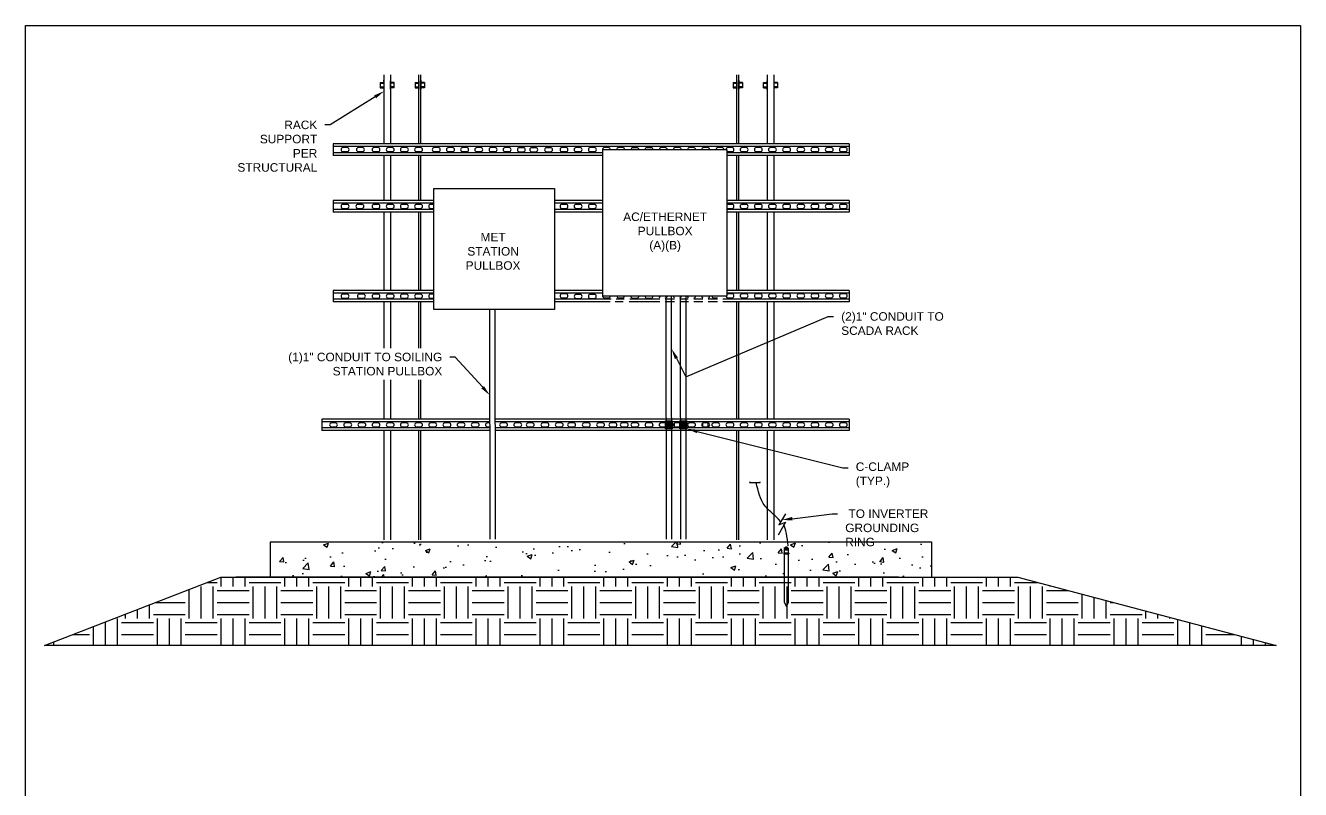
# Model space of a CAD drawing. Header units: feet. Extents: x -4 to 661, y -10 to 600.
# Drawn here: x 628.25 to 643.24, y 588.37 to 597.34 of the extents above; entities that cross this region are included whole.
import ezdxf
from ezdxf import colors
from ezdxf.entities.mleader import LeaderData, LeaderLine
from ezdxf.math import Vec2, Vec3

# ---------------------------------------------------------------- set-up
doc = ezdxf.new("R2010")
doc.units = ezdxf.units.FT
doc.header["$MEASUREMENT"] = 0
doc.set_wipeout_variables(frame=1)
doc.linetypes.add('HIDDEN', pattern=[0.375, 0.25, -0.125])
for name, color, linetype in [('9417_1-3$0$UNISTRUT', 94, 'Continuous'), ('ANNO-SYMBOL', 3, 'Continuous'), ('DETL-HDLN', 9, 'HIDDEN'), ('DETL-HTCH', 253, 'Continuous'), ('DETL-LTLN', 5, 'Continuous'), ('E-COND-RGS', 4, 'Continuous'), ('E-DETL', 7, 'Continuous'), ('E-POSTS', 4, 'Continuous'), ('EQUIPMENT_CON', 150, 'Continuous'), ('G-ANNO-TEXT', 1, 'Continuous'), ('I&C - EQUIPMENT', 4, 'Continuous')]:
    doc.layers.add(name, color=color, linetype=linetype)
doc.styles.add('NEI-A', font='arial.ttf')

msp = doc.modelspace()

# ---------------------------------------------------------------- hatches: boundary and pattern name
at = {"layer": 'E-COND-RGS'}
h = msp.add_hatch(dxfattribs=at)
h.set_pattern_fill('EARTH', color=256, scale=1.500001)
h.set_pattern_definition([(0, (-16.3745, 39.5491), (0.37500014, 0.37500014), [0.37500014, -0.37500014]), (0, (-16.3745, 39.68973), (0.37500014, 0.37500014), [0.37500014, -0.37500014]), (0, (-16.3745, 39.83035), (0.37500014, 0.37500014), [0.37500014, -0.37500014]), (90, (-16.32763, 39.87723), (-0.37500014, 0.37500014), [0.37500014, -0.37500014]), (90, (-16.187, 39.87723), (-0.37500014, 0.37500014), [0.37500014, -0.37500014]), (90, (-16.0464, 39.87723), (-0.37500014, 0.37500014), [0.37500014, -0.37500014])])
h.paths.add_polyline_path([(642.955, 590.062), (639.916, 590.862), (630.544, 590.864), (628.469, 590.062)])
at = {"layer": 'E-POSTS'}
h = msp.add_hatch(color=256, dxfattribs=at)
h.dxf.hatch_style = 1
h.paths.add_polyline_path([(637.22, 591.192, -0.548447), (637.171, 591.192, -1)])
at = {"layer": 'EQUIPMENT_CON'}
h = msp.add_hatch(color=1, dxfattribs=at)
h.dxf.hatch_style = 1
h.paths.add_polyline_path([(635.772, 592.7), (635.853, 592.7), (635.853, 592.606), (635.772, 592.606)])

# ---------------------------------------------------------------- linework, layer by layer
at = {"layer": '9417_1-3$0$UNISTRUT'}
for centre in [(635.588, 592.65), (635.922, 592.65)]:
    msp.add_arc(centre, 0.0391, 336.27, 23.73, dxfattribs=at)
at = {"layer": 'ANNO-SYMBOL'}
msp.add_line((631.124, 591.278), (631.124, 590.862), dxfattribs=at)
at = {"layer": 'DETL-HDLN', "color": 8, "linetype": 'Continuous', "ltscale": 0.5}
for points in [[(632.028, 595.91), (631.981, 595.91, 1), (631.981, 595.863), (632.028, 595.863, 1)], [(632.209, 595.91), (632.162, 595.91, 1), (632.162, 595.863), (632.209, 595.863, 1)], [(632.559, 595.91), (632.512, 595.91, 1), (632.512, 595.863), (632.559, 595.863, 1)], [(632.726, 595.91), (632.679, 595.91, 1), (632.679, 595.863), (632.726, 595.863, 1)], [(632.892, 595.91), (632.846, 595.91, 1), (632.846, 595.863), (632.892, 595.863, 1)], [(633.268, 595.91), (633.221, 595.91, 1), (633.221, 595.863), (633.268, 595.863, 1)], [(633.434, 595.91), (633.387, 595.91, 1), (633.387, 595.863), (633.434, 595.863, 1)], [(633.601, 595.91), (633.554, 595.91, 1), (633.554, 595.863), (633.601, 595.863, 1)], [(633.768, 595.91), (633.721, 595.91, 1), (633.721, 595.863), (633.768, 595.863, 1)], [(633.934, 595.91), (633.887, 595.91, 1), (633.887, 595.863), (633.934, 595.863, 1)], [(634.101, 595.909), (634.054, 595.909, 1), (634.054, 595.862), (634.101, 595.862, 1)], [(634.247, 595.909), (634.2, 595.909, 1), (634.2, 595.862), (634.247, 595.862, 1)], [(634.421, 595.909), (634.374, 595.909, 1), (634.374, 595.862), (634.421, 595.862, 1)], [(634.602, 595.91), (634.556, 595.91, 1), (634.556, 595.863), (634.602, 595.863, 1)], [(634.769, 595.91), (634.722, 595.91, 1), (634.722, 595.863), (634.769, 595.863, 1)], [(634.936, 595.91), (634.889, 595.91, 1), (634.889, 595.863), (634.936, 595.863, 1)], [(635.602, 595.909), (635.556, 595.909, 1), (635.556, 595.862), (635.602, 595.862, 1)], [(635.769, 595.91), (635.722, 595.91, 1), (635.722, 595.863), (635.769, 595.863, 1)], [(635.936, 595.91), (635.889, 595.91, 1), (635.889, 595.863), (635.936, 595.863, 1)], [(636.102, 595.91), (636.056, 595.91, 1), (636.056, 595.863), (636.102, 595.863, 1)], [(636.269, 595.91), (636.222, 595.91, 1), (636.222, 595.863), (636.269, 595.863, 1)], [(636.436, 595.91), (636.389, 595.91, 1), (636.389, 595.863), (636.436, 595.863, 1)], [(636.721, 595.91), (636.674, 595.91, 1), (636.674, 595.863), (636.721, 595.863, 1)], [(636.887, 595.91), (636.841, 595.91, 1), (636.841, 595.863), (636.887, 595.863, 1)], [(637.054, 595.91), (637.007, 595.91, 1), (637.007, 595.863), (637.054, 595.863, 1)], [(637.221, 595.91), (637.174, 595.91, 1), (637.174, 595.863), (637.221, 595.863, 1)], [(637.387, 595.91), (637.341, 595.91, 1), (637.341, 595.863), (637.387, 595.863, 1)], [(637.554, 595.91), (637.507, 595.91, 1), (637.507, 595.863), (637.554, 595.863, 1)], [(637.721, 595.91), (637.674, 595.91, 1), (637.674, 595.863), (637.721, 595.863, 1)], [(637.887, 595.91), (637.841, 595.91, 1), (637.841, 595.863), (637.887, 595.863, 1)], [(632.028, 595.243), (631.981, 595.243, 1), (631.981, 595.196), (632.028, 595.196, 1)], [(632.202, 595.243), (632.155, 595.243, 1), (632.155, 595.196), (632.202, 595.196, 1)], [(632.559, 595.243), (632.512, 595.243, 1), (632.512, 595.196), (632.559, 595.196, 1)], [(632.726, 595.243), (632.679, 595.243, 1), (632.679, 595.196), (632.726, 595.196, 1)], [(632.892, 595.243), (632.846, 595.243, 1), (632.846, 595.196), (632.892, 595.196, 1)], [(633.226, 595.243), (633.179, 595.243, 1), (633.179, 595.196), (633.226, 595.196, 1)], [(633.392, 595.243), (633.346, 595.243, 1), (633.346, 595.196), (633.392, 595.196, 1)], [(633.559, 595.243), (633.512, 595.243, 1), (633.512, 595.196), (633.559, 595.196, 1)], [(633.726, 595.243), (633.679, 595.243, 1), (633.679, 595.196), (633.726, 595.196, 1)], [(633.892, 595.243), (633.846, 595.243, 1), (633.846, 595.196), (633.892, 595.196, 1)], [(634.059, 595.243), (634.012, 595.243, 1), (634.012, 595.196), (634.059, 595.196, 1)], [(634.205, 595.243), (634.159, 595.243, 1), (634.159, 595.196), (634.205, 595.196, 1)], [(634.379, 595.243), (634.332, 595.243, 1), (634.332, 595.196), (634.379, 595.196, 1)], [(634.602, 595.243), (634.556, 595.243, 1), (634.556, 595.196), (634.602, 595.196, 1)], [(634.769, 595.243), (634.722, 595.243, 1), (634.722, 595.196), (634.769, 595.196, 1)], [(634.936, 595.243), (634.889, 595.243, 1), (634.889, 595.196), (634.936, 595.196, 1)], [(635.602, 595.243), (635.556, 595.243, 1), (635.556, 595.196), (635.602, 595.196, 1)], [(635.769, 595.243), (635.722, 595.243, 1), (635.722, 595.196), (635.769, 595.196, 1)], [(635.936, 595.243), (635.889, 595.243, 1), (635.889, 595.196), (635.936, 595.196, 1)], [(636.102, 595.243), (636.056, 595.243, 1), (636.056, 595.196), (636.102, 595.196, 1)], [(636.269, 595.243), (636.222, 595.243, 1), (636.222, 595.196), (636.269, 595.196, 1)], [(636.436, 595.243), (636.389, 595.243, 1), (636.389, 595.196), (636.436, 595.196, 1)], [(636.721, 595.243), (636.674, 595.243, 1), (636.674, 595.196), (636.721, 595.196, 1)], [(636.887, 595.243), (636.841, 595.243, 1), (636.841, 595.196), (636.887, 595.196, 1)], [(637.054, 595.243), (637.007, 595.243, 1), (637.007, 595.196), (637.054, 595.196, 1)], [(637.221, 595.243), (637.174, 595.243, 1), (637.174, 595.196), (637.221, 595.196, 1)], [(637.387, 595.243), (637.341, 595.243, 1), (637.341, 595.196), (637.387, 595.196, 1)], [(637.554, 595.243), (637.507, 595.243, 1), (637.507, 595.196), (637.554, 595.196, 1)], [(637.721, 595.243), (637.674, 595.243, 1), (637.674, 595.196), (637.721, 595.196, 1)], [(637.887, 595.243), (637.841, 595.243, 1), (637.841, 595.196), (637.887, 595.196, 1)], [(632.028, 594.188), (631.981, 594.188, 1), (631.981, 594.141), (632.028, 594.141, 1)], [(632.559, 594.188), (632.512, 594.188, 1), (632.512, 594.141), (632.559, 594.141, 1)], [(632.726, 594.188), (632.679, 594.188, 1), (632.679, 594.141), (632.726, 594.141, 1)], [(632.892, 594.188), (632.846, 594.188, 1), (632.846, 594.141), (632.892, 594.141, 1)], [(633.226, 594.188), (633.179, 594.188, 1), (633.179, 594.141), (633.226, 594.141, 1)], [(633.392, 594.188), (633.346, 594.188, 1), (633.346, 594.141), (633.392, 594.141, 1)], [(634.602, 594.192), (634.556, 594.192, 1), (634.556, 594.145), (634.602, 594.145, 1)], [(634.769, 594.185), (634.722, 594.185, 1), (634.722, 594.139), (634.769, 594.139, 1)], [(634.936, 594.185), (634.889, 594.185, 1), (634.889, 594.139), (634.936, 594.139, 1)], [(635.602, 594.188), (635.556, 594.188, 1), (635.556, 594.141), (635.602, 594.141, 1)], [(636.721, 594.192), (636.674, 594.192, 1), (636.674, 594.145), (636.721, 594.145, 1)], [(636.887, 594.192), (636.841, 594.192, 1), (636.841, 594.145), (636.887, 594.145, 1)], [(637.054, 594.192), (637.007, 594.192, 1), (637.007, 594.145), (637.054, 594.145, 1)], [(637.221, 594.192), (637.174, 594.192, 1), (637.174, 594.145), (637.221, 594.145, 1)], [(637.387, 594.192), (637.341, 594.192, 1), (637.341, 594.145), (637.387, 594.145, 1)], [(637.554, 594.192), (637.507, 594.192, 1), (637.507, 594.145), (637.554, 594.145, 1)], [(637.721, 594.192), (637.674, 594.192, 1), (637.674, 594.145), (637.721, 594.145, 1)], [(637.887, 594.192), (637.841, 594.192, 1), (637.841, 594.145), (637.887, 594.145, 1)], [(631.892, 592.676), (631.846, 592.676, 1), (631.846, 592.629), (631.892, 592.629, 1)], [(632.059, 592.676), (632.012, 592.676, 1), (632.012, 592.629), (632.059, 592.629, 1)], [(632.226, 592.676), (632.179, 592.676, 1), (632.179, 592.629), (632.226, 592.629, 1)], [(632.559, 592.676), (632.512, 592.676, 1), (632.512, 592.629), (632.559, 592.629, 1)], [(632.726, 592.676), (632.679, 592.676, 1), (632.679, 592.629), (632.726, 592.629, 1)], [(632.892, 592.676), (632.846, 592.676, 1), (632.846, 592.629), (632.892, 592.629, 1)], [(633.226, 592.676), (633.179, 592.676, 1), (633.179, 592.629), (633.226, 592.629, 1)], [(633.392, 592.676), (633.346, 592.676, 1), (633.346, 592.629), (633.392, 592.629, 1)], [(633.559, 592.676), (633.512, 592.676, 1), (633.512, 592.629), (633.559, 592.629, 1)], [(633.892, 592.676), (633.846, 592.676, 1), (633.846, 592.629), (633.892, 592.629, 1)], [(634.059, 592.676), (634.012, 592.676, 1), (634.012, 592.629), (634.059, 592.629, 1)], [(634.205, 592.676), (634.159, 592.676, 1), (634.159, 592.629), (634.205, 592.629, 1)], [(634.379, 592.676), (634.332, 592.676, 1), (634.332, 592.629), (634.379, 592.629, 1)], [(634.546, 592.676), (634.499, 592.676, 1), (634.499, 592.629), (634.546, 592.629, 1)], [(634.692, 592.676), (634.645, 592.676, 1), (634.645, 592.629), (634.692, 592.629, 1)], [(634.865, 592.676), (634.818, 592.676, 1), (634.818, 592.629), (634.865, 592.629, 1)], [(635.032, 592.676), (634.985, 592.676, 1), (634.985, 592.629), (635.032, 592.629, 1)], [(635.178, 592.676), (635.131, 592.676, 1), (635.131, 592.629), (635.178, 592.629, 1)], [(635.312, 592.676), (635.265, 592.676, 1), (635.265, 592.629), (635.312, 592.629, 1)], [(635.602, 592.676), (635.556, 592.676, 1), (635.556, 592.629), (635.602, 592.629, 1)], [(636.102, 592.676), (636.056, 592.676, 1), (636.056, 592.629), (636.102, 592.629, 1)], [(636.269, 592.676), (636.222, 592.676, 1), (636.222, 592.629), (636.269, 592.629, 1)], [(636.387, 592.676), (636.341, 592.676, 1), (636.341, 592.629), (636.387, 592.629, 1)]]:
    msp.add_lwpolyline(points, format="xyb", close=True, dxfattribs=at)
for points in [[(632.346, 595.91, 1), (632.346, 595.863)], [(632.346, 595.863), (632.392, 595.863, 1), (632.392, 595.91), (632.346, 595.91, 1)], [(633.054, 595.91, 1), (633.054, 595.863)], [(633.054, 595.863), (633.101, 595.863, 1), (633.101, 595.91), (633.054, 595.91, 1)], [(635.126, 595.888, 0.391905), (635.102, 595.91), (635.056, 595.91, 0.544577), (635.034, 595.877, 0.544577)], [(635.292, 595.888, 0.391905), (635.269, 595.91), (635.222, 595.91, 0.391905), (635.199, 595.888, 0.391905)], [(635.389, 595.909, 1), (635.389, 595.862)], [(635.389, 595.862), (635.436, 595.862, 1), (635.436, 595.909), (635.389, 595.909, 1)], [(636.493, 595.868, 0.170104), (636.507, 595.863), (636.554, 595.863, 1), (636.554, 595.91), (636.507, 595.91, 0.391905), (636.484, 595.888, 0.391905)], [(632.346, 595.243, 1), (632.346, 595.196)], [(632.346, 595.196), (632.392, 595.196, 1), (632.392, 595.243), (632.346, 595.243, 1)], [(633.012, 595.243, 1), (633.012, 595.196)], [(633.012, 595.196), (633.059, 595.196, 1), (633.059, 595.243), (633.012, 595.243, 1)], [(635.389, 595.243, 1), (635.389, 595.196)], [(635.389, 595.196), (635.436, 595.196, 1), (635.436, 595.243), (635.389, 595.243, 1)], [(636.493, 595.201, 0.170104), (636.507, 595.196), (636.554, 595.196, 1), (636.554, 595.243), (636.507, 595.243, 0.170104), (636.493, 595.238, 0.170104)], [(632.173, 594.188, 1), (632.173, 594.141)], [(632.173, 594.141), (632.22, 594.141, 1), (632.22, 594.188), (632.173, 594.188, 1)], [(632.346, 594.188, 1), (632.346, 594.141)], [(632.346, 594.141), (632.392, 594.141, 1), (632.392, 594.188), (632.346, 594.188, 1)], [(633.012, 594.188, 1), (633.012, 594.141)], [(633.012, 594.141), (633.059, 594.141, 1), (633.059, 594.188), (633.012, 594.188, 1)], [(634.194, 594.141), (634.205, 594.141, 1), (634.205, 594.188), (634.184, 594.188)], [(634.384, 594.141, 0.900034), (634.379, 594.188), (634.376, 594.188)], [(635.034, 594.178, 0.544577), (635.056, 594.145), (635.102, 594.145, 0.367195), (635.126, 594.164, 0.367195)], [(635.77, 594.141, 0.989868), (635.769, 594.188), (635.722, 594.188, 0.69777), (635.707, 594.146, 0.69777)], [(635.94, 594.141, 0.910341), (635.936, 594.188), (635.889, 594.188, 0.775781), (635.878, 594.144, 0.775781)], [(636.104, 594.141, 0.966123), (636.102, 594.188), (636.056, 594.188, 0.721112), (636.041, 594.146, 0.721112)], [(636.275, 594.142, 0.887913), (636.269, 594.188), (636.222, 594.188, 0.79787), (636.212, 594.143, 0.79787)], [(636.484, 594.164, 0.367195), (636.507, 594.145), (636.554, 594.145, 1), (636.554, 594.192), (636.507, 594.192, 0.170104), (636.493, 594.187, 0.170104)], [(635.199, 594.164, 0.367195), (635.222, 594.145), (635.269, 594.145, 0.367195), (635.292, 594.164, 0.367195)], [(635.365, 594.164, 0.415512), (635.389, 594.141)], [(635.389, 594.141), (635.436, 594.141, 0.415512), (635.459, 594.164, 0.415512)], [(636.317, 594.164, 0.367195), (636.341, 594.145), (636.383, 594.145)], [(632.346, 592.676, 1), (632.346, 592.629)], [(632.346, 592.629), (632.392, 592.629, 1), (632.392, 592.676), (632.346, 592.676, 1)], [(633.012, 592.676, 1), (633.012, 592.629)], [(633.012, 592.629), (633.059, 592.629, 1), (633.059, 592.676), (633.012, 592.676, 1)], [(633.709, 592.676), (633.679, 592.676, 1), (633.679, 592.629), (633.709, 592.629)], [(635.389, 592.676, 1), (635.389, 592.629)], [(635.389, 592.629), (635.436, 592.629, 1), (635.436, 592.676), (635.389, 592.676, 1)], [(635.769, 592.676), (635.721, 592.676, 1), (635.721, 592.629), (635.769, 592.629)], [(635.722, 592.676, 1), (635.722, 592.629)], [(635.768, 592.629, 1), (635.768, 592.676)], [(635.769, 592.629, 1), (635.769, 592.676)], [(635.936, 592.676), (635.888, 592.676, 1), (635.888, 592.629), (635.936, 592.629)], [(635.889, 592.676, 1), (635.889, 592.629)], [(635.936, 592.629, 1), (635.936, 592.676)]]:
    msp.add_lwpolyline(points, format="xyb", dxfattribs=at)
at = {"layer": 'DETL-LTLN'}
for p, q in [((637.931, 595.954), (631.865, 595.954)), ((631.865, 595.954), (631.865, 595.819)), ((637.931, 595.923), (631.865, 595.923)), ((637.931, 595.85), (631.865, 595.85)), ((637.931, 595.819), (631.865, 595.819)), ((637.931, 595.954), (637.931, 595.819)), ((637.931, 595.287), (631.865, 595.287)), ((631.865, 595.287), (631.865, 595.152)), ((637.931, 595.256), (631.865, 595.256)), ((637.931, 595.287), (637.931, 595.152)), ((637.931, 595.183), (631.865, 595.183)), ((637.931, 595.152), (631.865, 595.152)), ((633.048, 594.232), (631.865, 594.232)), ((631.865, 594.232), (631.865, 594.097)), ((634.121, 594.201), (631.865, 594.201)), ((634.293, 594.232), (634.179, 594.232)), ((634.297, 594.201), (634.182, 594.201)), ((637.931, 594.232), (634.371, 594.232)), ((635.034, 594.201), (634.374, 594.201)), ((637.931, 594.201), (636.493, 594.201)), ((637.931, 594.232), (637.931, 594.097)), ((634.135, 594.128), (631.865, 594.128)), ((634.144, 594.097), (631.865, 594.097)), ((634.311, 594.128), (634.197, 594.128)), ((634.319, 594.097), (634.206, 594.097)), ((635.134, 594.128), (634.387, 594.128)), ((635.121, 594.097), (634.467, 594.097)), ((635.276, 594.097), (635.182, 594.097)), ((635.286, 594.128), (635.194, 594.128)), ((635.707, 594.097), (635.346, 594.097)), ((635.707, 594.128), (635.354, 594.128)), ((635.878, 594.128), (635.77, 594.128)), ((635.878, 594.097), (635.77, 594.097)), ((636.041, 594.128), (635.94, 594.128)), ((636.042, 594.097), (635.94, 594.097)), ((636.212, 594.128), (636.104, 594.128)), ((636.212, 594.097), (636.104, 594.097)), ((636.383, 594.128), (636.275, 594.128)), ((636.383, 594.097), (636.275, 594.097)), ((637.931, 594.128), (636.445, 594.128)), ((637.931, 594.097), (636.445, 594.097)), ((633.709, 592.72), (631.73, 592.72)), ((631.73, 592.72), (631.73, 592.585)), ((633.709, 592.689), (631.73, 592.689)), ((637.931, 592.72), (633.771, 592.72)), ((637.931, 592.689), (633.771, 592.689)), ((633.709, 592.616), (631.73, 592.616)), ((633.709, 592.585), (631.73, 592.585)), ((637.931, 592.616), (633.771, 592.616)), ((637.931, 592.585), (633.771, 592.585))]:
    msp.add_line(p, q, dxfattribs=at)
msp.add_lwpolyline([(638.511, 590.862), (630.719, 590.862)], dxfattribs=at)
at = {"layer": 'E-COND-RGS'}
msp.add_lwpolyline([(639.916, 590.862), (642.955, 590.062), (628.469, 590.062), (630.544, 590.864), (639.916, 590.862)], dxfattribs=at)
at = {"layer": 'E-DETL'}
for p, q in [((632.461, 596.765), (632.461, 595.954)), ((632.54, 596.765), (632.54, 595.954)), ((632.873, 595.954), (632.873, 596.765)), ((632.895, 595.954), (632.895, 596.765)), ((636.613, 595.954), (636.613, 596.765)), ((636.635, 595.954), (636.635, 596.765)), ((636.968, 596.765), (636.968, 595.954)), ((637.047, 596.765), (637.047, 595.954)), ((632.417, 596.676), (632.417, 596.612)), ((632.417, 596.676), (632.454, 596.676)), ((632.417, 596.666), (632.454, 596.666)), ((632.417, 596.623), (632.454, 596.623)), ((632.417, 596.612), (632.454, 596.612)), ((632.584, 596.676), (632.547, 596.676)), ((632.584, 596.666), (632.547, 596.666)), ((632.584, 596.623), (632.547, 596.623)), ((632.584, 596.612), (632.547, 596.612)), ((632.584, 596.612), (632.584, 596.676)), ((632.829, 596.676), (632.829, 596.612)), ((632.829, 596.676), (632.866, 596.676)), ((632.829, 596.666), (632.866, 596.666)), ((632.829, 596.623), (632.866, 596.623)), ((632.829, 596.612), (632.866, 596.612)), ((632.939, 596.676), (632.902, 596.676)), ((632.939, 596.666), (632.902, 596.666)), ((632.939, 596.623), (632.902, 596.623)), ((632.939, 596.612), (632.902, 596.612)), ((632.939, 596.676), (632.939, 596.612)), ((636.569, 596.676), (636.569, 596.612)), ((636.569, 596.676), (636.606, 596.676)), ((636.569, 596.666), (636.606, 596.666)), ((636.569, 596.623), (636.606, 596.623)), ((636.569, 596.612), (636.606, 596.612)), ((636.679, 596.676), (636.642, 596.676)), ((636.679, 596.666), (636.642, 596.666)), ((636.679, 596.623), (636.642, 596.623)), ((636.679, 596.612), (636.642, 596.612)), ((636.679, 596.676), (636.679, 596.612)), ((636.924, 596.676), (636.961, 596.676)), ((636.924, 596.612), (636.924, 596.676)), ((636.924, 596.666), (636.961, 596.666)), ((636.924, 596.623), (636.961, 596.623)), ((636.924, 596.612), (636.961, 596.612)), ((637.091, 596.676), (637.054, 596.676)), ((637.091, 596.666), (637.054, 596.666)), ((637.091, 596.623), (637.054, 596.623)), ((637.091, 596.612), (637.054, 596.612)), ((637.091, 596.676), (637.091, 596.612)), ((632.461, 595.819), (632.461, 595.287)), ((632.54, 595.819), (632.54, 595.287)), ((632.873, 595.287), (632.873, 595.819)), ((632.895, 595.287), (632.895, 595.819)), ((636.613, 595.287), (636.613, 595.819)), ((636.635, 595.287), (636.635, 595.819)), ((636.968, 595.819), (636.968, 595.287)), ((637.047, 595.819), (637.047, 595.287)), ((632.461, 595.152), (632.461, 594.232)), ((632.54, 595.152), (632.54, 594.232)), ((632.873, 594.232), (632.873, 595.152)), ((632.895, 594.232), (632.895, 595.152)), ((636.613, 594.232), (636.613, 595.152)), ((636.635, 594.232), (636.635, 595.152)), ((636.968, 595.152), (636.968, 594.232)), ((637.047, 595.152), (637.047, 594.232)), ((632.461, 594.097), (632.461, 592.72)), ((632.54, 594.097), (632.54, 592.72)), ((632.873, 592.72), (632.873, 594.097)), ((632.895, 592.72), (632.895, 594.097)), ((636.613, 592.72), (636.613, 594.097)), ((636.635, 592.72), (636.635, 594.097)), ((636.968, 594.097), (636.968, 592.72)), ((637.047, 594.097), (637.047, 592.72)), ((632.461, 592.585), (632.461, 591.302)), ((632.54, 592.585), (632.54, 591.302)), ((632.873, 591.302), (632.873, 592.585)), ((632.895, 591.302), (632.895, 592.585))]:
    msp.add_line(p, q, dxfattribs=at)
at = {"layer": 'E-DETL', "flags": 128}
for points in [[(632.461, 596.694), (632.454, 596.694), (632.461, 596.694), (632.461, 596.595)], [(632.54, 596.595), (632.547, 596.595), (632.54, 596.595), (632.54, 596.694)], [(632.873, 596.694), (632.866, 596.694), (632.873, 596.694), (632.873, 596.595)], [(632.895, 596.694), (632.902, 596.694), (632.895, 596.694), (632.895, 596.595)], [(636.613, 596.694), (636.606, 596.694), (636.613, 596.694), (636.613, 596.595)], [(636.635, 596.694), (636.642, 596.694), (636.635, 596.694), (636.635, 596.595)], [(636.968, 596.595), (636.961, 596.595), (636.968, 596.595), (636.968, 596.694)], [(637.047, 596.694), (637.054, 596.694), (637.047, 596.694), (637.047, 596.595)]]:
    msp.add_lwpolyline(points, dxfattribs=at)
at = {"layer": 'E-POSTS', "flags": 128}
msp.add_lwpolyline([(637.17, 591.192), (637.17, 590.57), (637.195, 590.517), (637.219, 590.57), (637.219, 591.192)], dxfattribs=at)
for points in [[(637.22, 591.192, -0.548447), (637.171, 591.192)], [(637.169, 591.144, -0.556337), (637.169, 591.147), (637.221, 591.147, -0.699267), (637.221, 591.144)], [(637.169, 591.142, -0.556337), (637.169, 591.144), (637.221, 591.144, -0.699267), (637.221, 591.142)], [(637.169, 591.14, -0.556337), (637.169, 591.142), (637.221, 591.142, -0.699267), (637.221, 591.14)], [(637.169, 591.138, -0.556337), (637.169, 591.14), (637.221, 591.14, -0.699267), (637.221, 591.138)]]:
    msp.add_lwpolyline(points, format="xyb", dxfattribs=at)
msp.add_lwpolyline([(637.169, 591.135, -0.556337), (637.169, 591.138), (637.221, 591.138, -0.699267), (637.221, 591.135)], format="xyb", close=True, dxfattribs=at)
at = {"layer": 'E-POSTS'}
msp.add_arc((637.195, 591.192), 0.0244, 0, 180, dxfattribs=at)
at = {"layer": 'EQUIPMENT_CON', "color": 1}
for points in [[(635.783, 591.309), (635.781, 594.164)], [(635.846, 591.309), (635.843, 594.164)], [(635.878, 592.631), (635.878, 592.674)], [(635.941, 592.63), (635.94, 592.675)], [(636.212, 592.631), (636.212, 592.674)], [(636.275, 592.63), (636.275, 592.675)]]:
    msp.add_lwpolyline(points, dxfattribs=at)
msp.add_lwpolyline([(635.772, 592.7), (635.853, 592.7), (635.853, 592.606), (635.772, 592.606)], close=True, dxfattribs=at)

# ---------------------------------------------------------------- next in the draw order: leaders
at = {"layer": 'G-ANNO-TEXT'}
ml = msp.add_multileader_mtext('Standard', dxfattribs=at)
ml.set_content('\\A1;RACK SUPPORT PER STRUCTURAL', color=256, style='NEI-A')
ml.set_leader_properties()
ml.build(insert=Vec2(0, 0))
ml.multileader.update_dxf_attribs({"dogleg_length": 0.0625, "arrow_head_size": 0.125})
ctx = ml.context
ctx.base_point, ctx.char_height, ctx.arrow_head_size, ctx.landing_gap_size, ctx.plane_origin = Vec3(630.661, 596.176), 0.1, 0.125, 0.09, Vec3(597.179, 553.048)
ctx.text_align_type = 2
notes = []
notes.append((ctx, [(0, (1, 1, 0), (631.831, 596.176), (-1, 0), 0.0625, [(1, [(632.464, 596.573)], 0, [])])]))
ctx.mtext.insert, ctx.mtext.width, ctx.mtext.defined_height, ctx.mtext.alignment, ctx.mtext.flow_direction = Vec3(631.678, 596.227), 0.48205, 0.24, 3, 5
ctx.mtext.has_bg_fill, ctx.mtext.bg_color, ctx.mtext.bg_scale_factor, ctx.mtext.bg_transparency, ctx.mtext.use_window_bg_color = 1, -1027028792, 1.5, 0, 1
ml = msp.add_multileader_mtext('Standard', dxfattribs=at)
ml.set_content('\\A1;(1)1" CONDUIT TO SOILING STATION PULLBOX', color=256, style='NEI-A')
ml.set_leader_properties()
ml.build(insert=Vec2(0, 0))
ml.multileader.update_dxf_attribs({"dogleg_length": 0.0625, "arrow_head_size": 0.125})
ctx = ml.context
ctx.base_point, ctx.char_height, ctx.arrow_head_size, ctx.landing_gap_size, ctx.plane_origin = Vec3(631.264, 593.449), 0.1, 0.125, 0.09, Vec3(600.492, 548.241)
ctx.text_align_type = 2
notes.append((ctx, [(0, (1, 1, 0), (633.301, 593.449), (-1, 0), 0.0625, [(0, [(633.707, 593.001)], 0, [])])]))
ctx.mtext.insert, ctx.mtext.width, ctx.mtext.defined_height, ctx.mtext.alignment, ctx.mtext.flow_direction = Vec3(633.148, 593.5), 2.30899, 0.251, 3, 5
ctx.mtext.has_bg_fill, ctx.mtext.bg_color, ctx.mtext.bg_scale_factor, ctx.mtext.bg_transparency, ctx.mtext.use_window_bg_color = 1, -1027028792, 1.5, 0, 1
ml = msp.add_multileader_mtext('Standard', dxfattribs=at)
ml.set_content('\\A1;C-CLAMP (TYP.)', color=256, style='NEI-A')
ml.set_leader_properties()
ml.build(insert=Vec2(0, 0))
ml.multileader.update_dxf_attribs({"dogleg_length": 0.0625, "arrow_head_size": 0.125})
ctx = ml.context
ctx.base_point, ctx.char_height, ctx.arrow_head_size, ctx.landing_gap_size, ctx.plane_origin = Vec3(637.92, 592.147), 0.1, 0.125, 0.09, Vec3(604.126, 549.019)
notes.append((ctx, [(1, (1, 1, 0), (637.858, 592.147), (1, 0), 0.0625, [(1, [(636.024, 592.606)], 0, [])])]))
ctx.mtext.insert, ctx.mtext.width, ctx.mtext.defined_height, ctx.mtext.flow_direction = Vec3(638.01, 592.211), 0.48205, 0.24, 5
ctx.mtext.has_bg_fill, ctx.mtext.bg_color, ctx.mtext.bg_scale_factor, ctx.mtext.bg_transparency, ctx.mtext.use_window_bg_color = 1, -1027028792, 1.5, 0, 1
ml = msp.add_multileader_mtext('Standard', dxfattribs=at)
ml.set_content('\\A1; TO INVERTER  GROUNDING RING', color=256, style='NEI-A')
ml.set_leader_properties()
ml.build(insert=Vec2(0, 0))
ml.multileader.update_dxf_attribs({"dogleg_length": 0.0625, "arrow_head_size": 0.125})
ctx = ml.context
ctx.base_point, ctx.char_height, ctx.arrow_head_size, ctx.landing_gap_size, ctx.plane_origin = Vec3(637.796, 591.608), 0.1, 0.125, 0.09, Vec3(604.602, 547.924)
notes.append((ctx, [(1, (1, 1, 0), (637.733, 591.608), (1, 0), 0.0625, [(1, [(637.14, 591.535)], 0, [])])]))
ctx.mtext.insert, ctx.mtext.width, ctx.mtext.defined_height, ctx.mtext.flow_direction = Vec3(637.886, 591.659), 1.23854, 0.236, 5
ctx.mtext.has_bg_fill, ctx.mtext.bg_color, ctx.mtext.bg_scale_factor, ctx.mtext.bg_transparency, ctx.mtext.use_window_bg_color = 1, -1027028792, 1.5, 0, 1
for ctx, leaders in notes:
    for number, flags, end, landing, length, lines in leaders:
        leader = LeaderData()
        leader.index, (leader.has_last_leader_line, leader.has_dogleg_vector, leader.attachment_direction) = number, flags
        leader.last_leader_point, leader.dogleg_vector, leader.dogleg_length = Vec3(end), Vec3(landing), length
        for number, points, colour, breaks in lines:
            line = LeaderLine()
            line.index, line.vertices, line.color, line.breaks = number, Vec3.list(points), colors.encode_raw_color(colour), breaks
            leader.lines.append(line)
        ctx.leaders.append(leader)

# ---------------------------------------------------------------- next in the draw order: wipeouts: each hides what was drawn before it
msp.add_wipeout([(633.048, 595.428), (634.467, 595.428), (634.467, 594.009), (633.048, 594.009)]).dxf.layer = 'I&C - EQUIPMENT'

# ---------------------------------------------------------------- next in the draw order: hatches: boundary and pattern name
at = {"layer": 'DETL-HTCH', "true_color": 0xc7c8ca}
h = msp.add_hatch(dxfattribs=at)
h.set_pattern_fill('AR-CONC', color=9, scale=0.083333)
h.set_pattern_definition([(50, (618.1612, 585.4053), (0.597717, -0.052293), [0.0625, -0.6875]), (355, (618.1612, 585.4053), (-0.115626, 0.626827), [0.05, -0.55]), (100.4514, (618.211, 585.40093), (0.48209, 0.574533), [0.053117, -0.584285]), (46.1842, (618.1612, 585.57196), (0.889368, -0.137933), [0.09375, -1.03125]), (96.6356, (618.2353, 585.5605), (0.778885, 0.811766), [0.079675, -0.876428]), (351.184, (618.1612, 585.572), (0.778885, 0.811766), [0.075, -0.825]), (21, (618.24455, 585.5303), (0.497423, -0.335516), [0.0625, -0.6875]), (326, (618.24455, 585.5303), (0.202763, 0.604292), [0.05, -0.55]), (71.4514, (618.286, 585.50233), (0.700185, 0.268776), [0.053117, -0.584285]), (37.5, (618.16121, 585.40529), (0.0101332, 0.2774115), [0, -0.5433333, 0, -0.5583333, 0, -0.5520833]), (7.5, (618.1612, 585.4053), (0.2192246, 0.3286764), [0, -0.3183333, 0, -0.5308333, 0, -0.2104167]), (327.5, (617.97538, 585.4053), (0.444852, -0.0187957), [0, -0.2083333, 0, -0.65, 0, -0.8625]), (317.5, (617.89205, 585.4053), (0.4859885, 0.083421), [0, -0.270833, 0, -0.431667, 0, -0.6125])])
h.paths.add_polyline_path([(638.899, 591.278), (631.124, 591.278), (631.124, 590.862), (638.511, 590.862), (638.782, 590.862), (638.899, 590.862)])
at = {"layer": 'EQUIPMENT_CON'}
h = msp.add_hatch(color=1, dxfattribs=at)
h.dxf.hatch_style = 1
h.paths.add_polyline_path([(635.943, 592.7), (636.024, 592.7), (636.024, 592.606), (635.943, 592.606)])

# ---------------------------------------------------------------- next in the draw order: linework, layer by layer
msp.add_lwpolyline([(637.183, 591.609), (637.107, 591.478), (637.183, 591.51), (637.098, 591.355)])
at = {"layer": 'ANNO-SYMBOL'}
for p, q in [((631.124, 591.278), (638.899, 591.278)), ((638.899, 591.278), (638.899, 590.862))]:
    msp.add_line(p, q, dxfattribs=at)
at = {"layer": 'DETL-HDLN', "color": 8, "linetype": 'Continuous', "ltscale": 0.5}
msp.add_lwpolyline([(635.935, 592.629, 1), (635.935, 592.676)], format="xyb", dxfattribs=at)
for points in [[(636.554, 592.676), (636.507, 592.676, 1), (636.507, 592.629), (636.554, 592.629, 1)], [(636.721, 592.676), (636.674, 592.676, 1), (636.674, 592.629), (636.721, 592.629, 1)], [(636.887, 592.676), (636.841, 592.676, 1), (636.841, 592.629), (636.887, 592.629, 1)], [(637.054, 592.676), (637.007, 592.676, 1), (637.007, 592.629), (637.054, 592.629, 1)], [(637.221, 592.676), (637.174, 592.676, 1), (637.174, 592.629), (637.221, 592.629, 1)], [(637.387, 592.676), (637.341, 592.676, 1), (637.341, 592.629), (637.387, 592.629, 1)], [(637.554, 592.676), (637.507, 592.676, 1), (637.507, 592.629), (637.554, 592.629, 1)], [(637.721, 592.676), (637.674, 592.676, 1), (637.674, 592.629), (637.721, 592.629, 1)], [(637.887, 592.676), (637.841, 592.676, 1), (637.841, 592.629), (637.887, 592.629, 1)]]:
    msp.add_lwpolyline(points, format="xyb", close=True, dxfattribs=at)
at = {"layer": 'DETL-LTLN'}
msp.add_line((637.931, 592.72), (637.931, 592.585), dxfattribs=at)
at = {"layer": 'E-DETL'}
for p, q in [((636.613, 591.302), (636.613, 592.585)), ((636.635, 591.302), (636.635, 592.585)), ((636.968, 592.585), (636.968, 591.302)), ((637.047, 592.585), (637.047, 591.302))]:
    msp.add_line(p, q, dxfattribs=at)
at = {"layer": 'E-POSTS', "flags": 128}
msp.add_lwpolyline([(636.768, 591.98, 0.32766), (636.761, 591.975), (636.886, 591.975, 0.360534), (636.882, 591.979)], format="xyb", dxfattribs=at)
at = {"layer": 'E-POSTS'}
msp.add_open_spline([(637.127, 591.513), (637.085, 591.563), (637.045, 591.603), (636.899, 591.71), (636.862, 591.875), (636.84, 591.975)], degree=3, knots=[0.3587202, 0.3587202, 0.3587202, 0.3587202, 0.386325, 0.5790551, 0.8731693, 0.8731693, 0.8731693, 0.8731693], dxfattribs=at)
msp.add_open_spline([(637.216, 591.232), (637.206, 591.33), (637.186, 591.431), (637.166, 591.48)], degree=3, dxfattribs=at)
at = {"layer": 'EQUIPMENT_CON', "color": 1}
for points in [[(635.954, 591.309), (635.951, 594.164)], [(636.017, 591.309), (636.014, 594.164)], [(633.71, 591.309), (633.708, 594.009)], [(633.773, 591.309), (633.77, 594.009)]]:
    msp.add_lwpolyline(points, dxfattribs=at)
msp.add_lwpolyline([(635.943, 592.7), (636.024, 592.7), (636.024, 592.606), (635.943, 592.606)], close=True, dxfattribs=at)
at = {"layer": 'I&C - EQUIPMENT'}
msp.add_lwpolyline([(633.048, 595.428), (634.467, 595.428), (634.467, 594.009), (633.048, 594.009)], close=True, dxfattribs=at)

# ---------------------------------------------------------------- next in the draw order: texts
at = {"layer": 'G-ANNO-TEXT', "insert": (633.458, 594.908), "char_height": 0.1, "attachment_point": 1, "style": 'NEI-A'}
msp.add_mtext_dynamic_manual_height_columns('\\pxqc;MET STATION PULLBOX', width=0.5744, gutter_width=0.0391, heights=[0], dxfattribs=at)

# ---------------------------------------------------------------- next in the draw order: leaders
at = {"layer": 'G-ANNO-TEXT'}
ml = msp.add_multileader_mtext('Standard', dxfattribs=at)
ml.set_content('\\A1;(2)1" CONDUIT TO SCADA RACK', color=256, style='NEI-A')
ml.set_leader_properties()
ml.build(insert=Vec2(0, 0))
ml.multileader.update_dxf_attribs({"dogleg_length": 0.0625, "arrow_head_size": 0.125})
ctx = ml.context
ctx.base_point, ctx.char_height, ctx.arrow_head_size, ctx.landing_gap_size, ctx.plane_origin = Vec3(637.749, 593.925), 0.1, 0.125, 0.09, Vec3(602.232, 548.717)
notes = []
notes.append((ctx, [(1, (1, 1, 0), (637.687, 593.925), (1, 0), 0.0625, [(1, [(635.844, 593.546), (636.012, 593.216)], 0, [])])]))
ctx.mtext.insert, ctx.mtext.width, ctx.mtext.defined_height, ctx.mtext.flow_direction = Vec3(637.839, 593.976), 1.33891, 0.251, 5
ctx.mtext.has_bg_fill, ctx.mtext.bg_color, ctx.mtext.bg_scale_factor, ctx.mtext.bg_transparency, ctx.mtext.use_window_bg_color = 1, -1027028792, 1.5, 0, 1
for ctx, leaders in notes:
    for number, flags, end, landing, length, lines in leaders:
        leader = LeaderData()
        leader.index, (leader.has_last_leader_line, leader.has_dogleg_vector, leader.attachment_direction) = number, flags
        leader.last_leader_point, leader.dogleg_vector, leader.dogleg_length = Vec3(end), Vec3(landing), length
        for number, points, colour, breaks in lines:
            line = LeaderLine()
            line.index, line.vertices, line.color, line.breaks = number, Vec3.list(points), colors.encode_raw_color(colour), breaks
            leader.lines.append(line)
        ctx.leaders.append(leader)

# ---------------------------------------------------------------- next in the draw order: wipeouts: each hides what was drawn before it
msp.add_wipeout([(635.034, 595.888), (636.493, 595.888), (636.493, 594.164), (635.034, 594.164)]).dxf.layer = 'I&C - EQUIPMENT'

# ---------------------------------------------------------------- next in the draw order: linework, layer by layer
msp.add_lwpolyline([(628.247, 597.344), (643.24, 597.344), (643.24, 576.844), (628.247, 576.844)], close=True)
at = {"layer": 'I&C - EQUIPMENT'}
msp.add_lwpolyline([(635.034, 595.888), (636.493, 595.888), (636.493, 594.164), (635.034, 594.164)], close=True, dxfattribs=at)

# ---------------------------------------------------------------- next in the draw order: texts
at = {"layer": 'G-ANNO-TEXT', "insert": (635.313, 595.147), "char_height": 0.1, "attachment_point": 1, "style": 'NEI-A'}
msp.add_mtext_dynamic_manual_height_columns('\\pxqc;AC/ETHERNET PULLBOX (A)(B)', width=0.91114, gutter_width=0.0391, heights=[0], dxfattribs=at)

doc.saveas('drawing.dxf')
